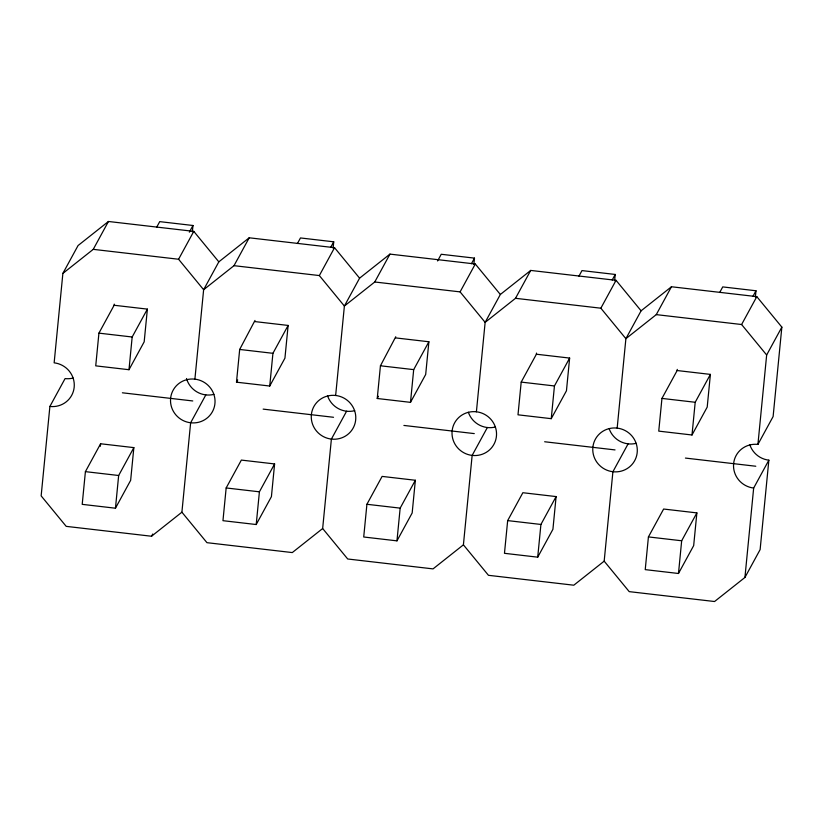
<?xml version="1.0" encoding="UTF-8"?>
<svg xmlns="http://www.w3.org/2000/svg" width="823" height="823" viewBox="0 0 823 823"><rect width="100%" height="100%" fill="white"/><g stroke="black" fill="none" stroke-linecap="round" stroke-linejoin="round"><path stroke-width="1.23" d="M73.165 378.045A22.396 21.83 28.6 0 1 65.079 378.58L49.884 406.449L41.15 495.878L66.2 526.36L151.535 536.246L181.904 512.194L190.638 422.775L205.832 394.896M194.897 379.146A22.396 21.83 28.6 0 0 172.511 409.638A22.396 21.83 28.6 0 0 210.904 414.092A22.396 21.83 28.6 0 0 194.897 379.146L203.631 289.727L218.825 261.848L193.786 231.366L108.441 221.48L78.072 245.532L62.877 273.401L54.143 362.83A22.396 21.83 28.6 0 1 74.183 387.211A22.396 21.83 28.6 0 1 49.884 406.449M85.407 471.641L82.207 504.355L115.457 508.213L130.651 480.334L133.851 447.619L100.601 443.762L85.407 471.641L118.656 475.499L133.851 447.619M98.925 333.14L95.735 365.854L128.985 369.712L144.179 341.833L147.379 309.119L114.13 305.261L98.925 333.14L132.174 336.998L147.379 309.119M100.355 446.282L100.601 443.762M114.13 305.261L114.243 304.119M115.457 508.213L118.656 475.499M128.985 369.712L132.174 336.998M192.356 231.777L192.973 225.492L159.724 221.634L156.679 227.21M226.16 487.957L222.961 520.681L256.21 524.529L271.415 496.66L274.604 463.935L241.355 460.088L226.16 487.957L259.41 491.815L274.604 463.935M254.883 321.587L288.132 325.435L284.933 358.159L269.738 386.028L236.489 382.181L239.678 349.456L254.996 320.435M256.21 524.529L259.41 491.815M269.738 386.028L272.927 353.314L288.132 325.435M333.109 248.104L333.726 241.808L300.477 237.95L297.432 243.526M487.35 427.528L472.145 455.407L463.411 544.836L433.042 568.888L347.707 558.992L322.657 528.52L331.391 439.091L346.596 411.212M335.65 395.472A22.396 21.83 28.6 0 0 313.265 425.954A22.396 21.83 28.6 0 0 351.658 430.408A22.396 21.83 28.6 0 0 335.65 395.472L344.384 306.043L359.589 278.164L389.958 254.112L475.293 264.008L500.343 294.48L485.138 322.359L476.404 411.788A22.396 21.83 28.6 0 1 492.411 446.724A22.396 21.83 28.6 0 1 454.018 442.28A22.396 21.83 28.6 0 1 476.404 411.788M366.914 504.283L363.715 536.997L396.964 540.855L412.169 512.976L415.358 480.262L382.109 476.404L366.914 504.283L400.163 508.13L415.358 480.262M395.637 337.903L428.886 341.761L425.686 374.475L410.492 402.354L377.243 398.497L380.442 365.782L395.75 336.761M396.964 540.855L400.163 508.13M410.492 402.354L413.691 369.63L428.886 341.761M473.863 264.42L474.48 258.124L441.231 254.276L437.589 260.963M507.668 520.599L504.468 553.313L537.717 557.171L552.922 529.292L556.111 496.578L522.862 492.72L507.668 520.599L540.917 524.457L556.111 496.578M521.196 382.098L517.996 414.813L551.245 418.67L566.45 390.791L569.639 358.077L536.39 354.219L521.196 382.098L554.445 385.956L569.639 358.077M536.39 354.219L536.503 353.077M537.717 557.171L540.917 524.457M551.245 418.67L554.445 385.956M614.627 280.736L615.234 274.45L581.984 270.592L578.95 276.168M749.876 444.883A22.396 21.83 28.6 0 0 768.857 460.17L760.123 549.599L744.928 577.468L714.559 601.52L629.214 591.634L604.175 561.152L612.909 471.723L628.103 443.854M617.168 428.104A22.396 21.83 28.6 0 0 594.772 458.596A22.396 21.83 28.6 0 0 633.165 463.051A22.396 21.83 28.6 0 0 617.168 428.104L625.892 338.675L641.096 310.806L671.465 286.754L756.8 296.64L781.85 327.122L773.116 416.551L757.921 444.42A22.396 21.83 28.6 0 0 733.622 463.668A22.396 21.83 28.6 0 0 753.662 488.049L744.928 577.468M648.421 536.915L645.232 569.629L678.481 573.487L693.676 545.608L696.875 512.894L663.626 509.036L648.421 536.915L681.67 540.773L696.875 512.894M661.949 398.414L658.75 431.129L691.999 434.986L707.204 407.107L710.393 374.393L677.144 370.535L661.949 398.414L695.198 402.272L710.393 374.393M677.144 370.535L677.257 369.393M678.481 573.487L681.67 540.773M691.999 434.986L695.198 402.272M755.38 297.062L755.987 290.766L722.738 286.908L719.703 292.484M757.921 444.42L766.655 355.001L781.85 327.122M62.877 273.401L93.246 249.348L108.441 221.48M189.321 232.179L192.973 225.492M93.246 249.348L178.581 259.245L193.786 231.366M178.581 259.245L203.631 289.727L233.999 265.675L249.204 237.796L334.539 247.692L359.589 278.164M151.535 536.246L152.749 534.014M236.489 382.181L237.703 379.948M330.681 247.384L333.726 241.808M233.999 265.675L319.345 275.561L334.539 247.692M319.345 275.561L344.384 306.043L374.753 281.991L389.958 254.112M377.243 398.497L378.457 396.264M471.445 263.699L474.48 258.124M374.753 281.991L460.098 291.887L475.293 264.008M460.098 291.887L485.138 322.359L515.507 298.307L530.712 270.428L616.046 280.324L641.096 310.806M612.199 280.026L615.234 274.45M515.507 298.307L600.852 308.203L616.046 280.324M600.852 308.203L625.892 338.675L656.27 314.623L671.465 286.754M752.952 296.342L755.987 290.766M656.27 314.623L741.605 324.519L756.8 296.64M753.662 488.049L768.857 460.17M218.825 261.848L249.204 237.796M500.343 294.48L530.712 270.428M322.657 528.52L292.288 552.572L206.954 542.676L181.904 512.194M604.175 561.152L573.796 585.204L488.461 575.308L463.411 544.836M239.678 349.456L272.927 353.314M380.442 365.782L413.691 369.63M122.39 392.797L192.767 400.955M263.144 409.124L333.521 417.282M403.898 425.44L474.274 433.598M544.651 441.756L615.038 449.914M685.415 458.072L755.792 466.24M741.605 324.519L766.655 355.001M213.918 394.371A22.396 21.83 28.6 0 1 186.512 378.498M354.672 410.687A22.396 21.83 28.6 0 1 327.605 395.925M636.179 443.319A22.396 21.83 28.6 0 1 609.113 428.567M495.425 427.003A22.396 21.83 28.6 0 1 468.359 412.251"/></g></svg>
